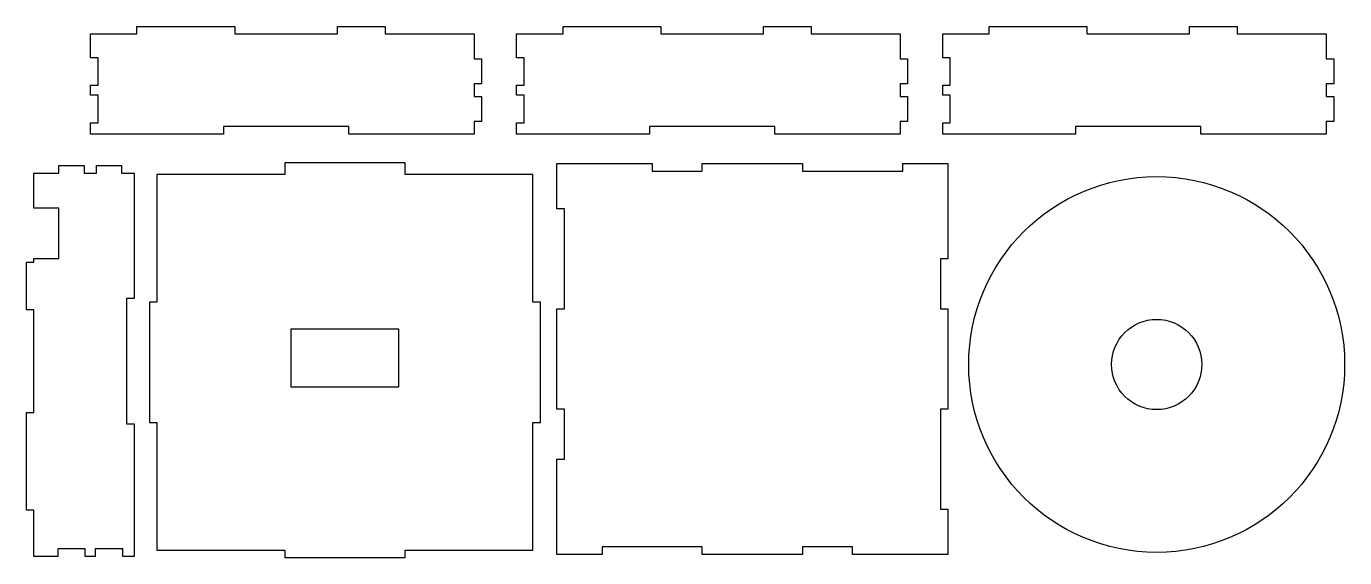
# Model space of a CAD drawing. Header units: millimetres. Extents: x -534 to -8, y 5 to 217.
import ezdxf

# ---------------------------------------------------------------- set-up
doc = ezdxf.new("R2010")
doc.units = ezdxf.units.MM
doc.layers.get('0').update_dxf_attribs({"linetype": 'CONTINUOUS'})

msp = doc.modelspace()

# ---------------------------------------------------------------- linework, layer by layer
msp.add_line((-383.35, 158.12), (-383.35, 159.62))
for points in [[(-508.8, 178.69), (-505.8, 178.69), (-505.8, 189.69), (-508.8, 189.69), (-508.8, 193.69), (-505.8, 193.69), (-505.8, 204.69), (-508.8, 204.69), (-508.8, 214.19), (-490.3, 214.19), (-490.3, 217.19), (-451.3, 217.19), (-451.3, 214.19), (-410.3, 214.19), (-410.3, 217.19), (-391.3, 217.19), (-391.3, 214.19), (-355.8, 214.19), (-355.8, 204.19), (-352.8, 204.19), (-352.8, 194.19), (-355.8, 194.19), (-355.8, 189.19), (-352.8, 189.19), (-352.8, 179.19), (-355.8, 179.19), (-355.8, 174.19), (-405.8, 174.19), (-405.8, 177.19), (-455.8, 177.19), (-455.8, 174.19), (-508.8, 174.19)], [(-338.8, 178.69), (-335.8, 178.69), (-335.8, 189.69), (-338.8, 189.69), (-338.8, 193.69), (-335.8, 193.69), (-335.8, 204.69), (-338.8, 204.69), (-338.8, 214.19), (-320.3, 214.19), (-320.3, 217.19), (-281.3, 217.19), (-281.3, 214.19), (-240.3, 214.19), (-240.3, 217.19), (-221.3, 217.19), (-221.3, 214.19), (-185.8, 214.19), (-185.8, 204.19), (-182.8, 204.19), (-182.8, 194.19), (-185.8, 194.19), (-185.8, 189.19), (-182.8, 189.19), (-182.8, 179.19), (-185.8, 179.19), (-185.8, 174.19), (-235.8, 174.19), (-235.8, 177.19), (-285.8, 177.19), (-285.8, 174.19), (-338.8, 174.19)], [(-70.3, 214.19), (-70.3, 217.19), (-51.3, 217.19), (-51.3, 214.19), (-15.8, 214.19), (-15.8, 204.19), (-12.8, 204.19), (-12.8, 194.19), (-15.8, 194.19), (-15.8, 189.19), (-12.8, 189.19), (-12.8, 179.19), (-15.8, 179.19), (-15.8, 174.19), (-65.8, 174.19), (-65.8, 177.19), (-115.8, 177.19), (-115.8, 174.19), (-168.8, 174.19), (-168.8, 178.69), (-165.8, 178.69), (-165.8, 189.69), (-168.8, 189.69), (-168.8, 193.69), (-165.8, 193.69), (-165.8, 204.69), (-168.8, 204.69), (-168.8, 214.19), (-150.3, 214.19), (-150.3, 217.19), (-111.3, 217.19), (-111.3, 214.19)], [(-491.43, 58.59), (-491.43, 5.59), (-495.93, 5.59), (-495.93, 8.59), (-506.93, 8.59), (-506.93, 5.59), (-510.93, 5.59), (-510.93, 8.59), (-521.93, 8.59), (-521.93, 5.59), (-531.43, 5.59), (-531.43, 24.09), (-534.43, 24.09), (-534.43, 63.09), (-531.43, 63.09), (-531.43, 104.09), (-534.43, 104.09), (-534.43, 123.09), (-531.43, 123.09), (-531.43, 124.59), (-521.43, 124.59), (-521.43, 144.59), (-531.48, 144.59), (-531.41, 158.59), (-521.43, 158.59), (-521.43, 161.59), (-511.43, 161.59), (-511.43, 158.59), (-506.43, 158.59), (-506.43, 161.59), (-496.43, 161.59), (-496.43, 158.59), (-491.43, 158.59), (-491.43, 108.59), (-494.43, 108.59), (-494.43, 58.59)], [(-482.35, 158.12), (-482.35, 107.12), (-485.35, 107.12), (-485.35, 59.12), (-482.35, 59.12), (-482.35, 8.12), (-431.35, 8.12), (-431.35, 5.12), (-383.35, 5.12), (-383.35, 8.12), (-332.35, 8.12), (-332.35, 59.12), (-329.35, 59.12), (-329.35, 107.12), (-332.35, 107.12), (-332.35, 158.12), (-383.35, 158.12), (-383.35, 162.78), (-431.35, 162.78), (-431.35, 158.12)], [(-166.74, 24.41), (-166.74, 6.41), (-204.74, 6.41), (-204.74, 9.41), (-224.74, 9.41), (-224.74, 6.41), (-264.74, 6.41), (-264.74, 9.41), (-304.74, 9.41), (-304.74, 6.41), (-322.74, 6.41), (-322.74, 44.41), (-319.74, 44.41), (-319.74, 64.41), (-322.74, 64.41), (-322.74, 104.41), (-319.74, 104.41), (-319.74, 144.41), (-322.74, 144.41), (-322.74, 162.41), (-284.74, 162.41), (-284.74, 159.41), (-264.74, 159.41), (-264.74, 162.41), (-224.74, 162.41), (-224.74, 159.41), (-184.74, 159.41), (-184.74, 162.41), (-166.74, 162.41), (-166.74, 124.41), (-169.74, 124.41), (-169.74, 104.41), (-166.74, 104.41), (-166.74, 64.41), (-169.74, 64.41), (-169.74, 24.41)], [(-385.85, 96.28), (-428.85, 96.28), (-428.85, 73.28), (-385.85, 73.28)]]:
    msp.add_lwpolyline(points, close=True)
for radius in [75, 18]:
    msp.add_circle((-83.44, 82.22), radius)

doc.saveas('drawing.dxf')
